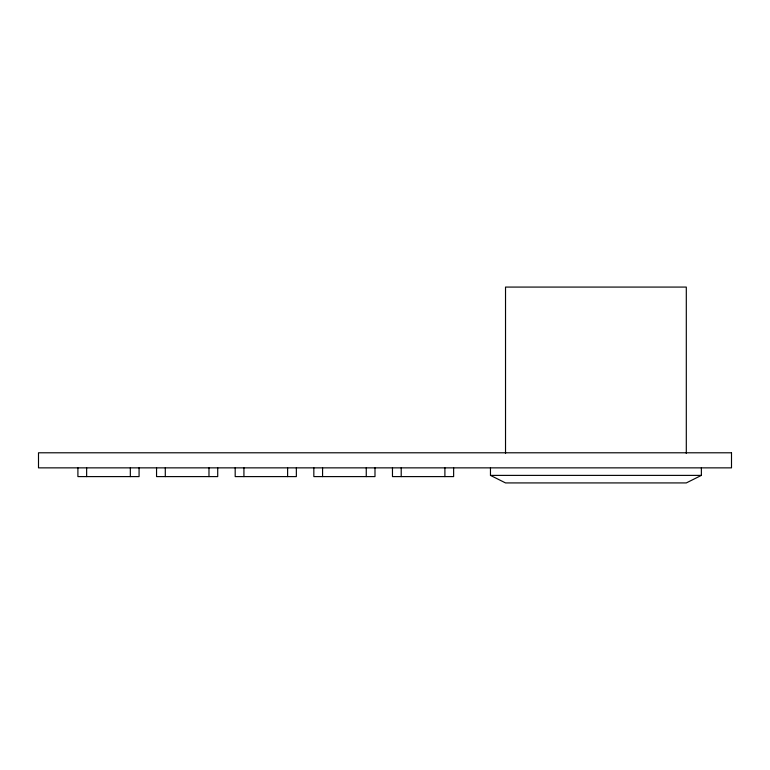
<?xml version="1.0" encoding="UTF-8"?>
<svg xmlns="http://www.w3.org/2000/svg" width="770" height="770" viewBox="0 0 770 770"><rect width="100%" height="100%" fill="white"/><g stroke="black" fill="none" stroke-linecap="round" stroke-linejoin="round"><path stroke-width="1.16" d="M701.374 467.862L701.374 475.388L686.301 482.925L505.524 482.925L490.461 475.388L490.461 467.862M490.461 475.388L701.374 475.388M686.301 453.492L686.301 287.075L505.524 287.075L505.524 453.492M453.636 467.862L453.636 476.601L392.469 476.601L392.469 467.862M444.896 467.862L444.896 476.601M401.208 467.862L401.208 476.601M374.99 467.862L374.99 476.601L313.833 476.601L313.833 467.862M366.26 467.862L366.26 476.601M322.572 467.862L322.572 476.601M296.354 467.862L296.354 476.601L235.187 476.601L235.187 467.862M287.614 467.862L287.614 476.601M243.926 467.862L243.926 476.601M217.718 467.862L217.718 476.601L156.551 476.601L156.551 467.862M208.978 467.862L208.978 476.601M165.29 467.862L165.29 476.601M139.072 467.862L139.072 476.601L77.905 476.601L77.905 467.862M130.332 467.862L130.332 476.601M86.644 467.862L86.644 476.601M731.5 452.789L38.5 452.789L38.5 467.862L731.5 467.862L731.5 452.789"/></g></svg>
